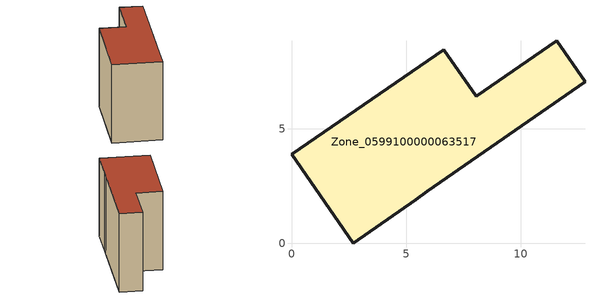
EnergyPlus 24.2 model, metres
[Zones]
Zone_0599100000063517
 floor ground (C_G): 6.63,8.45 8.05,6.41 11.56,8.84 12.8,7.04 5.92,2.27 5.43,1.91 2.69,0 0,3.88 z0
 wall outside (C_F): 8.05,6.41 6.63,8.45 0,3.88 2.69,0 5.43,1.91 5.92,2.27 12.8,7.04 11.56,8.84 8.05,6.41 z0:7.88
 roof outside (C_R): 5.43,1.91 5.92,2.27 12.8,7.04 11.56,8.84 8.05,6.41 6.63,8.45 0,3.88 2.69,0 z7.88
[BUILDING]
Pand.0599100000063517: North Axis=0; Terrain=City; Loads Convergence Tolerance Value=0.04; Temperature Convergence Tolerance Value=0.4; Solar Distribution=FullExterior; Maximum Number of Warmup Days=25; Minimum Number of Warmup Days=1
[Site:Location]
Rotterdam.The.Hague.AP_ZH_NLD Design_Conditions: Latitude=51.96; Longitude=4.45; Time Zone=1; Elevation=-4.5
[SITE:GROUNDTEMPERATURE:BUILDINGSURFACE]
18, 18, 18, 18, 18, 18, 18, 18, 18, 18, 18, 18
[MATERIAL] Thermal Absorptance=0.9; Solar Absorptance=0.7; Visible Absorptance=0.7
Name | Roughness | Thickness | Conductivity | Density | Specific Heat
G.TC.1946 | MediumSmooth | 0.15 | 1 | 540 | 1210
F.TC.1946 | Rough | 0.3 | 0.857143 | 1920 | 840
R.TC.1946 | MediumRough | 0.2 | 0.909091 | 1500 | 1000
[CONSTRUCTION]
C_G: G.TC.1946
C_F: F.TC.1946
C_R: R.TC.1946
[ZONE]
Zone_0599100000063517: Type=1; Multiplier=1; Ceiling Height=Autocalculate; Volume=Autocalculate; Floor Area=autocalculate; Part of Total Floor Area=Yes
[ZONEINFILTRATION:DESIGNFLOWRATE]
Infil_Zone_0599100000063517: Zone or ZoneList or Space or SpaceList=Zone_0599100000063517; Schedule=AlwaysOn; Design Flow Rate Calculation Method=Flow/Area; Flow Rate per Floor Area=0.003; Constant Term Coefficient=1; Temperature Term Coefficient=0; Velocity Term Coefficient=0; Velocity Squared Term Coefficient=0
[HVACTEMPLATE:ZONE:IDEALLOADSAIRSYSTEM]
Zone_0599100000063517: Maximum Heating Supply Air Temperature=50; Minimum Cooling Supply Air Temperature=13; Maximum Heating Supply Air Humidity Ratio=0.0156; Minimum Cooling Supply Air Humidity Ratio=0.0077; Heating Limit=NoLimit; Cooling Limit=NoLimit; Dehumidification Control Type=ConstantSensibleHeatRatio; Cooling Sensible Heat Ratio=0.7; Dehumidification Setpoint=60; Humidification Control Type=None; Humidification Setpoint=30; Outdoor Air Method=None; Outdoor Air Flow Rate per Person=0.00944; Outdoor Air Flow Rate per Zone Floor Area=0; Outdoor Air Flow Rate per Zone=0; Demand Controlled Ventilation Type=None; Outdoor Air Economizer Type=NoEconomizer; Heat Recovery Type=None; Sensible Heat Recovery Effectiveness=0.7; Latent Heat Recovery Effectiveness=0.65
[ZONECONTROL:THERMOSTAT]
ThermostatControl_Zone_0599100000063517: Zone or ZoneList=Zone_0599100000063517; Control Type Schedule=DualSetpointControlType; Control 1=Thermostat_Zone_0599100000063517; Temperature Difference Between Cutout And Setpoint=0
[THERMOSTATSETPOINT:DUALSETPOINT]
Thermostat_Zone_0599100000063517: Heating Setpoint Temperature Schedule=HeatingSetpoint_Zone_0599100000063517; Cooling Setpoint Temperature Schedule=CoolingSetpoint_Zone_0599100000063517
[SCHEDULE:COMPACT]
HeatingSetpoint_Zone_0599100000063517: Through: 12/31, For: AllDays, Until: 24:00, 21
CoolingSetpoint_Zone_0599100000063517: Through: 12/31, For: AllDays, Until: 24:00, 24
DualSetpointControlType: Through: 12/31, For: AllDays, Until: 24:00, 4
AlwaysOn: Through: 12/31, For: AllDays, Until: 24:00, 1
